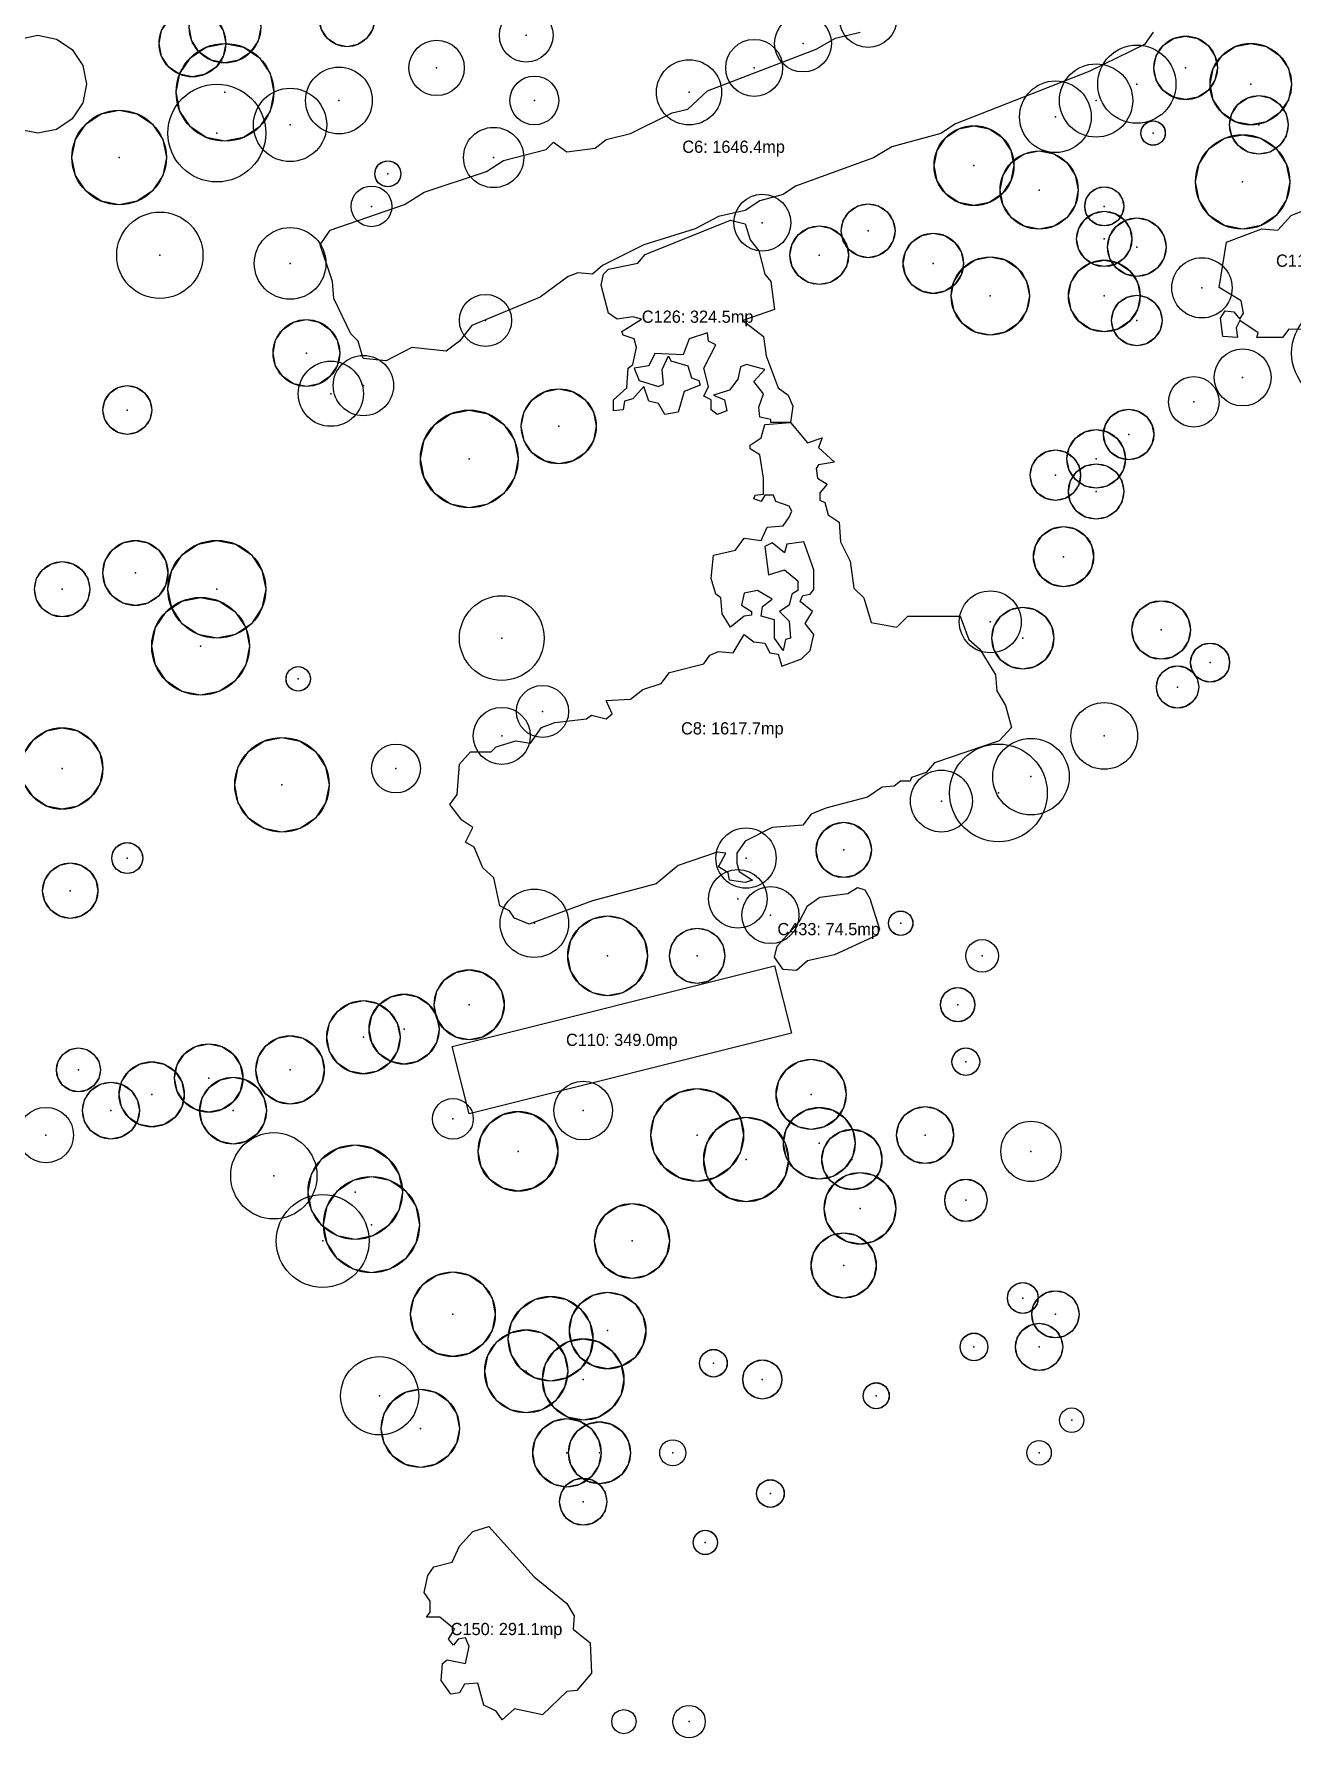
# Model space of a CAD drawing. Header units: metres. Extents: x 390541 to 400782, y 585056 to 585871.
# Drawn here: x 390748.6 to 390903.1, y 585312.2 to 585521.3 of the extents above; entities that cross this region are included whole.
import ezdxf
from ezdxf.enums import TextEntityAlignment as Align

# ---------------------------------------------------------------- set-up
doc = ezdxf.new("R2010")
doc.units = ezdxf.units.M
for name, color, linetype in [('ARBORI', 3, 'Continuous'), ('CONSTRUCTII', 1, 'Continuous'), ('TEXTE', 7, 'Continuous')]:
    doc.layers.add(name, color=color, linetype=linetype)

msp = doc.modelspace()

# ---------------------------------------------------------------- linework, layer by layer
at = {"layer": 'ARBORI', "color": 3}
for points in [[(390776.44, 585522.16), (390776.105, 585520.476), (390775.151, 585519.049), (390773.724, 585518.095), (390772.04, 585517.76), (390770.356, 585518.095), (390768.929, 585519.049), (390767.975, 585520.476), (390767.64, 585522.16), (390767.975, 585523.844), (390768.929, 585525.271), (390770.356, 585526.225), (390772.04, 585526.56), (390773.724, 585526.225), (390775.151, 585525.271), (390776.105, 585523.844), (390776.44, 585522.16)], [(390790.44, 585523.16), (390790.181, 585521.859), (390789.444, 585520.756), (390788.341, 585520.019), (390787.04, 585519.76), (390785.739, 585520.019), (390784.636, 585520.756), (390783.899, 585521.859), (390783.64, 585523.16), (390783.899, 585524.461), (390784.636, 585525.564), (390785.739, 585526.301), (390787.04, 585526.56), (390788.341, 585526.301), (390789.444, 585525.564), (390790.181, 585524.461), (390790.44, 585523.16)], [(390772.14, 585520.16), (390771.828, 585518.591), (390770.939, 585517.261), (390769.609, 585516.372), (390768.04, 585516.06), (390766.471, 585516.372), (390765.141, 585517.261), (390764.252, 585518.591), (390763.94, 585520.16), (390764.252, 585521.729), (390765.141, 585523.059), (390766.471, 585523.948), (390768.04, 585524.26), (390769.609, 585523.948), (390770.939, 585523.059), (390771.828, 585521.729), (390772.14, 585520.16)], [(390755.04, 585515.16), (390754.583, 585512.864), (390753.283, 585510.917), (390751.336, 585509.617), (390749.04, 585509.16), (390746.744, 585509.617), (390744.797, 585510.917), (390743.497, 585512.864), (390743.04, 585515.16), (390743.497, 585517.456), (390744.797, 585519.403), (390746.744, 585520.703), (390749.04, 585521.16), (390751.336, 585520.703), (390753.283, 585519.403), (390754.583, 585517.456), (390755.04, 585515.16)], [(390778.04, 585514.16), (390777.583, 585511.864), (390776.283, 585509.917), (390774.336, 585508.617), (390772.04, 585508.16), (390769.744, 585508.617), (390767.797, 585509.917), (390766.497, 585511.864), (390766.04, 585514.16), (390766.497, 585516.456), (390767.797, 585518.403), (390769.744, 585519.703), (390772.04, 585520.16), (390774.336, 585519.703), (390776.283, 585518.403), (390777.583, 585516.456), (390778.04, 585514.16)], [(390893.94, 585517.16), (390893.643, 585515.668), (390892.798, 585514.402), (390891.532, 585513.557), (390890.04, 585513.26), (390888.548, 585513.557), (390887.282, 585514.402), (390886.437, 585515.668), (390886.14, 585517.16), (390886.437, 585518.652), (390887.282, 585519.918), (390888.548, 585520.763), (390890.04, 585521.06), (390891.532, 585520.763), (390892.798, 585519.918), (390893.643, 585518.652), (390893.94, 585517.16)], [(390903.04, 585515.16), (390902.659, 585513.247), (390901.576, 585511.624), (390899.953, 585510.541), (390898.04, 585510.16), (390896.127, 585510.541), (390894.504, 585511.624), (390893.421, 585513.247), (390893.04, 585515.16), (390893.421, 585517.073), (390894.504, 585518.696), (390896.127, 585519.779), (390898.04, 585520.16), (390899.953, 585519.779), (390901.576, 585518.696), (390902.659, 585517.073), (390903.04, 585515.16)], [(390902.64, 585510.16), (390902.366, 585508.782), (390901.586, 585507.614), (390900.418, 585506.834), (390899.04, 585506.56), (390897.662, 585506.834), (390896.494, 585507.614), (390895.714, 585508.782), (390895.44, 585510.16), (390895.714, 585511.538), (390896.494, 585512.706), (390897.662, 585513.486), (390899.04, 585513.76), (390900.418, 585513.486), (390901.586, 585512.706), (390902.366, 585511.538), (390902.64, 585510.16)], [(390764.84, 585506.16), (390764.399, 585503.94), (390763.141, 585502.059), (390761.26, 585500.801), (390759.04, 585500.36), (390756.82, 585500.801), (390754.939, 585502.059), (390753.681, 585503.94), (390753.24, 585506.16), (390753.681, 585508.38), (390754.939, 585510.261), (390756.82, 585511.519), (390759.04, 585511.96), (390761.26, 585511.519), (390763.141, 585510.261), (390764.399, 585508.38), (390764.84, 585506.16)], [(390868.94, 585505.16), (390868.567, 585503.285), (390867.505, 585501.695), (390865.915, 585500.633), (390864.04, 585500.26), (390862.165, 585500.633), (390860.575, 585501.695), (390859.513, 585503.285), (390859.14, 585505.16), (390859.513, 585507.035), (390860.575, 585508.625), (390862.165, 585509.687), (390864.04, 585510.06), (390865.915, 585509.687), (390867.505, 585508.625), (390868.567, 585507.035), (390868.94, 585505.16)], [(390887.54, 585509.16), (390887.426, 585508.586), (390887.101, 585508.099), (390886.614, 585507.774), (390886.04, 585507.66), (390885.466, 585507.774), (390884.979, 585508.099), (390884.654, 585508.586), (390884.54, 585509.16), (390884.654, 585509.734), (390884.979, 585510.221), (390885.466, 585510.546), (390886.04, 585510.66), (390886.614, 585510.546), (390887.101, 585510.221), (390887.426, 585509.734), (390887.54, 585509.16)], [(390902.84, 585503.16), (390902.399, 585500.94), (390901.141, 585499.059), (390899.26, 585497.801), (390897.04, 585497.36), (390894.82, 585497.801), (390892.939, 585499.059), (390891.681, 585500.94), (390891.24, 585503.16), (390891.681, 585505.38), (390892.939, 585507.261), (390894.82, 585508.519), (390897.04, 585508.96), (390899.26, 585508.519), (390901.141, 585507.261), (390902.399, 585505.38), (390902.84, 585503.16)], [(390793.64, 585504.16), (390793.518, 585503.548), (390793.171, 585503.029), (390792.652, 585502.682), (390792.04, 585502.56), (390791.428, 585502.682), (390790.909, 585503.029), (390790.562, 585503.548), (390790.44, 585504.16), (390790.562, 585504.772), (390790.909, 585505.291), (390791.428, 585505.638), (390792.04, 585505.76), (390792.652, 585505.638), (390793.171, 585505.291), (390793.518, 585504.772), (390793.64, 585504.16)], [(390876.84, 585502.16), (390876.475, 585500.323), (390875.434, 585498.766), (390873.877, 585497.725), (390872.04, 585497.36), (390870.203, 585497.725), (390868.646, 585498.766), (390867.605, 585500.323), (390867.24, 585502.16), (390867.605, 585503.997), (390868.646, 585505.554), (390870.203, 585506.595), (390872.04, 585506.96), (390873.877, 585506.595), (390875.434, 585505.554), (390876.475, 585503.997), (390876.84, 585502.16)], [(390882.44, 585500.16), (390882.257, 585499.242), (390881.737, 585498.463), (390880.958, 585497.943), (390880.04, 585497.76), (390879.122, 585497.943), (390878.343, 585498.463), (390877.823, 585499.242), (390877.64, 585500.16), (390877.823, 585501.078), (390878.343, 585501.857), (390879.122, 585502.377), (390880.04, 585502.56), (390880.958, 585502.377), (390881.737, 585501.857), (390882.257, 585501.078), (390882.44, 585500.16)], [(390854.34, 585497.16), (390854.089, 585495.897), (390853.373, 585494.827), (390852.303, 585494.111), (390851.04, 585493.86), (390849.777, 585494.111), (390848.707, 585494.827), (390847.991, 585495.897), (390847.74, 585497.16), (390847.991, 585498.423), (390848.707, 585499.493), (390849.777, 585500.209), (390851.04, 585500.46), (390852.303, 585500.209), (390853.373, 585499.493), (390854.089, 585498.423), (390854.34, 585497.16)], [(390883.44, 585496.16), (390883.181, 585494.859), (390882.444, 585493.756), (390881.341, 585493.019), (390880.04, 585492.76), (390878.739, 585493.019), (390877.636, 585493.756), (390876.899, 585494.859), (390876.64, 585496.16), (390876.899, 585497.461), (390877.636, 585498.564), (390878.739, 585499.301), (390880.04, 585499.56), (390881.341, 585499.301), (390882.444, 585498.564), (390883.181, 585497.461), (390883.44, 585496.16)], [(390887.64, 585495.16), (390887.366, 585493.782), (390886.586, 585492.614), (390885.418, 585491.834), (390884.04, 585491.56), (390882.662, 585491.834), (390881.494, 585492.614), (390880.714, 585493.782), (390880.44, 585495.16), (390880.714, 585496.538), (390881.494, 585497.706), (390882.662, 585498.486), (390884.04, 585498.76), (390885.418, 585498.486), (390886.586, 585497.706), (390887.366, 585496.538), (390887.64, 585495.16)], [(390848.64, 585494.16), (390848.366, 585492.782), (390847.586, 585491.614), (390846.418, 585490.834), (390845.04, 585490.56), (390843.662, 585490.834), (390842.494, 585491.614), (390841.714, 585492.782), (390841.44, 585494.16), (390841.714, 585495.538), (390842.494, 585496.706), (390843.662, 585497.486), (390845.04, 585497.76), (390846.418, 585497.486), (390847.586, 585496.706), (390848.366, 585495.538), (390848.64, 585494.16)], [(390862.74, 585493.16), (390862.458, 585491.744), (390861.656, 585490.544), (390860.456, 585489.742), (390859.04, 585489.46), (390857.624, 585489.742), (390856.424, 585490.544), (390855.622, 585491.744), (390855.34, 585493.16), (390855.622, 585494.576), (390856.424, 585495.776), (390857.624, 585496.578), (390859.04, 585496.86), (390860.456, 585496.578), (390861.656, 585495.776), (390862.458, 585494.576), (390862.74, 585493.16)], [(390870.84, 585489.16), (390870.475, 585487.323), (390869.434, 585485.766), (390867.877, 585484.725), (390866.04, 585484.36), (390864.203, 585484.725), (390862.646, 585485.766), (390861.605, 585487.323), (390861.24, 585489.16), (390861.605, 585490.997), (390862.646, 585492.554), (390864.203, 585493.595), (390866.04, 585493.96), (390867.877, 585493.595), (390869.434, 585492.554), (390870.475, 585490.997), (390870.84, 585489.16)], [(390884.44, 585489.16), (390884.105, 585487.476), (390883.151, 585486.049), (390881.724, 585485.095), (390880.04, 585484.76), (390878.356, 585485.095), (390876.929, 585486.049), (390875.975, 585487.476), (390875.64, 585489.16), (390875.975, 585490.844), (390876.929, 585492.271), (390878.356, 585493.225), (390880.04, 585493.56), (390881.724, 585493.225), (390883.151, 585492.271), (390884.105, 585490.844), (390884.44, 585489.16)], [(390887.14, 585486.16), (390886.904, 585484.974), (390886.232, 585483.968), (390885.226, 585483.296), (390884.04, 585483.06), (390882.854, 585483.296), (390881.848, 585483.968), (390881.176, 585484.974), (390880.94, 585486.16), (390881.176, 585487.346), (390881.848, 585488.352), (390882.854, 585489.024), (390884.04, 585489.26), (390885.226, 585489.024), (390886.232, 585488.352), (390886.904, 585487.346), (390887.14, 585486.16)], [(390786.14, 585482.16), (390785.828, 585480.591), (390784.939, 585479.261), (390783.609, 585478.372), (390782.04, 585478.06), (390780.471, 585478.372), (390779.141, 585479.261), (390778.252, 585480.591), (390777.94, 585482.16), (390778.252, 585483.729), (390779.141, 585485.059), (390780.471, 585485.948), (390782.04, 585486.26), (390783.609, 585485.948), (390784.939, 585485.059), (390785.828, 585483.729), (390786.14, 585482.16)], [(390763.04, 585475.16), (390762.812, 585474.012), (390762.161, 585473.039), (390761.188, 585472.388), (390760.04, 585472.16), (390758.892, 585472.388), (390757.919, 585473.039), (390757.268, 585474.012), (390757.04, 585475.16), (390757.268, 585476.308), (390757.919, 585477.281), (390758.892, 585477.932), (390760.04, 585478.16), (390761.188, 585477.932), (390762.161, 585477.281), (390762.812, 585476.308), (390763.04, 585475.16)], [(390817.64, 585473.16), (390817.29, 585471.4), (390816.293, 585469.907), (390814.8, 585468.91), (390813.04, 585468.56), (390811.28, 585468.91), (390809.787, 585469.907), (390808.79, 585471.4), (390808.44, 585473.16), (390808.79, 585474.92), (390809.787, 585476.413), (390811.28, 585477.41), (390813.04, 585477.76), (390814.8, 585477.41), (390816.293, 585476.413), (390817.29, 585474.92), (390817.64, 585473.16)], [(390808.04, 585469.16), (390807.583, 585466.864), (390806.283, 585464.917), (390804.336, 585463.617), (390802.04, 585463.16), (390799.744, 585463.617), (390797.797, 585464.917), (390796.497, 585466.864), (390796.04, 585469.16), (390796.497, 585471.456), (390797.797, 585473.403), (390799.744, 585474.703), (390802.04, 585475.16), (390804.336, 585474.703), (390806.283, 585473.403), (390807.583, 585471.456), (390808.04, 585469.16)], [(390886.14, 585472.16), (390885.904, 585470.974), (390885.232, 585469.968), (390884.226, 585469.296), (390883.04, 585469.06), (390881.854, 585469.296), (390880.848, 585469.968), (390880.176, 585470.974), (390879.94, 585472.16), (390880.176, 585473.346), (390880.848, 585474.352), (390881.854, 585475.024), (390883.04, 585475.26), (390884.226, 585475.024), (390885.232, 585474.352), (390885.904, 585473.346), (390886.14, 585472.16)], [(390882.64, 585469.16), (390882.366, 585467.782), (390881.586, 585466.614), (390880.418, 585465.834), (390879.04, 585465.56), (390877.662, 585465.834), (390876.494, 585466.614), (390875.714, 585467.782), (390875.44, 585469.16), (390875.714, 585470.538), (390876.494, 585471.706), (390877.662, 585472.486), (390879.04, 585472.76), (390880.418, 585472.486), (390881.586, 585471.706), (390882.366, 585470.538), (390882.64, 585469.16)], [(390877.14, 585467.16), (390876.904, 585465.974), (390876.232, 585464.968), (390875.226, 585464.296), (390874.04, 585464.06), (390872.854, 585464.296), (390871.848, 585464.968), (390871.176, 585465.974), (390870.94, 585467.16), (390871.176, 585468.346), (390871.848, 585469.352), (390872.854, 585470.024), (390874.04, 585470.26), (390875.226, 585470.024), (390876.232, 585469.352), (390876.904, 585468.346), (390877.14, 585467.16)], [(390882.44, 585465.16), (390882.181, 585463.859), (390881.444, 585462.756), (390880.341, 585462.019), (390879.04, 585461.76), (390877.739, 585462.019), (390876.636, 585462.756), (390875.899, 585463.859), (390875.64, 585465.16), (390875.899, 585466.461), (390876.636, 585467.564), (390877.739, 585468.301), (390879.04, 585468.56), (390880.341, 585468.301), (390881.444, 585467.564), (390882.181, 585466.461), (390882.44, 585465.16)], [(390765.04, 585455.16), (390764.736, 585453.629), (390763.868, 585452.332), (390762.571, 585451.464), (390761.04, 585451.16), (390759.509, 585451.464), (390758.212, 585452.332), (390757.344, 585453.629), (390757.04, 585455.16), (390757.344, 585456.691), (390758.212, 585457.988), (390759.509, 585458.856), (390761.04, 585459.16), (390762.571, 585458.856), (390763.868, 585457.988), (390764.736, 585456.691), (390765.04, 585455.16)], [(390777.04, 585453.16), (390776.583, 585450.864), (390775.283, 585448.917), (390773.336, 585447.617), (390771.04, 585447.16), (390768.744, 585447.617), (390766.797, 585448.917), (390765.497, 585450.864), (390765.04, 585453.16), (390765.497, 585455.456), (390766.797, 585457.403), (390768.744, 585458.703), (390771.04, 585459.16), (390773.336, 585458.703), (390775.283, 585457.403), (390776.583, 585455.456), (390777.04, 585453.16)], [(390878.74, 585457.16), (390878.458, 585455.744), (390877.656, 585454.544), (390876.456, 585453.742), (390875.04, 585453.46), (390873.624, 585453.742), (390872.424, 585454.544), (390871.622, 585455.744), (390871.34, 585457.16), (390871.622, 585458.576), (390872.424, 585459.776), (390873.624, 585460.578), (390875.04, 585460.86), (390876.456, 585460.578), (390877.656, 585459.776), (390878.458, 585458.576), (390878.74, 585457.16)], [(390755.44, 585453.16), (390755.181, 585451.859), (390754.444, 585450.756), (390753.341, 585450.019), (390752.04, 585449.76), (390750.739, 585450.019), (390749.636, 585450.756), (390748.899, 585451.859), (390748.64, 585453.16), (390748.899, 585454.461), (390749.636, 585455.564), (390750.739, 585456.301), (390752.04, 585456.56), (390753.341, 585456.301), (390754.444, 585455.564), (390755.181, 585454.461), (390755.44, 585453.16)], [(390775.04, 585446.16), (390774.583, 585443.864), (390773.283, 585441.917), (390771.336, 585440.617), (390769.04, 585440.16), (390766.744, 585440.617), (390764.797, 585441.917), (390763.497, 585443.864), (390763.04, 585446.16), (390763.497, 585448.456), (390764.797, 585450.403), (390766.744, 585451.703), (390769.04, 585452.16), (390771.336, 585451.703), (390773.283, 585450.403), (390774.583, 585448.456), (390775.04, 585446.16)], [(390873.84, 585447.16), (390873.551, 585445.706), (390872.727, 585444.473), (390871.494, 585443.649), (390870.04, 585443.36), (390868.586, 585443.649), (390867.353, 585444.473), (390866.529, 585445.706), (390866.24, 585447.16), (390866.529, 585448.614), (390867.353, 585449.847), (390868.586, 585450.671), (390870.04, 585450.96), (390871.494, 585450.671), (390872.727, 585449.847), (390873.551, 585448.614), (390873.84, 585447.16)], [(390890.64, 585448.16), (390890.366, 585446.782), (390889.586, 585445.614), (390888.418, 585444.834), (390887.04, 585444.56), (390885.662, 585444.834), (390884.494, 585445.614), (390883.714, 585446.782), (390883.44, 585448.16), (390883.714, 585449.538), (390884.494, 585450.706), (390885.662, 585451.486), (390887.04, 585451.76), (390888.418, 585451.486), (390889.586, 585450.706), (390890.366, 585449.538), (390890.64, 585448.16)], [(390895.44, 585444.16), (390895.257, 585443.242), (390894.737, 585442.463), (390893.958, 585441.943), (390893.04, 585441.76), (390892.122, 585441.943), (390891.343, 585442.463), (390890.823, 585443.242), (390890.64, 585444.16), (390890.823, 585445.078), (390891.343, 585445.857), (390892.122, 585446.377), (390893.04, 585446.56), (390893.958, 585446.377), (390894.737, 585445.857), (390895.257, 585445.078), (390895.44, 585444.16)], [(390782.54, 585442.16), (390782.426, 585441.586), (390782.101, 585441.099), (390781.614, 585440.774), (390781.04, 585440.66), (390780.466, 585440.774), (390779.979, 585441.099), (390779.654, 585441.586), (390779.54, 585442.16), (390779.654, 585442.734), (390779.979, 585443.221), (390780.466, 585443.546), (390781.04, 585443.66), (390781.614, 585443.546), (390782.101, 585443.221), (390782.426, 585442.734), (390782.54, 585442.16)], [(390891.64, 585441.16), (390891.442, 585440.165), (390890.878, 585439.322), (390890.035, 585438.758), (390889.04, 585438.56), (390888.045, 585438.758), (390887.202, 585439.322), (390886.638, 585440.165), (390886.44, 585441.16), (390886.638, 585442.155), (390887.202, 585442.998), (390888.045, 585443.562), (390889.04, 585443.76), (390890.035, 585443.562), (390890.878, 585442.998), (390891.442, 585442.155), (390891.64, 585441.16)], [(390757.04, 585431.16), (390756.659, 585429.247), (390755.576, 585427.624), (390753.953, 585426.541), (390752.04, 585426.16), (390750.127, 585426.541), (390748.504, 585427.624), (390747.421, 585429.247), (390747.04, 585431.16), (390747.421, 585433.073), (390748.504, 585434.696), (390750.127, 585435.779), (390752.04, 585436.16), (390753.953, 585435.779), (390755.576, 585434.696), (390756.659, 585433.073), (390757.04, 585431.16)], [(390784.84, 585429.16), (390784.399, 585426.94), (390783.141, 585425.059), (390781.26, 585423.801), (390779.04, 585423.36), (390776.82, 585423.801), (390774.939, 585425.059), (390773.681, 585426.94), (390773.24, 585429.16), (390773.681, 585431.38), (390774.939, 585433.261), (390776.82, 585434.519), (390779.04, 585434.96), (390781.26, 585434.519), (390783.141, 585433.261), (390784.399, 585431.38), (390784.84, 585429.16)], [(390851.44, 585421.16), (390851.181, 585419.859), (390850.444, 585418.756), (390849.341, 585418.019), (390848.04, 585417.76), (390846.739, 585418.019), (390845.636, 585418.756), (390844.899, 585419.859), (390844.64, 585421.16), (390844.899, 585422.461), (390845.636, 585423.564), (390846.739, 585424.301), (390848.04, 585424.56), (390849.341, 585424.301), (390850.444, 585423.564), (390851.181, 585422.461), (390851.44, 585421.16)], [(390761.94, 585420.16), (390761.795, 585419.433), (390761.384, 585418.816), (390760.767, 585418.405), (390760.04, 585418.26), (390759.313, 585418.405), (390758.696, 585418.816), (390758.285, 585419.433), (390758.14, 585420.16), (390758.285, 585420.887), (390758.696, 585421.504), (390759.313, 585421.915), (390760.04, 585422.06), (390760.767, 585421.915), (390761.384, 585421.504), (390761.795, 585420.887), (390761.94, 585420.16)], [(390756.44, 585416.16), (390756.181, 585414.859), (390755.444, 585413.756), (390754.341, 585413.019), (390753.04, 585412.76), (390751.739, 585413.019), (390750.636, 585413.756), (390749.899, 585414.859), (390749.64, 585416.16), (390749.899, 585417.461), (390750.636, 585418.564), (390751.739, 585419.301), (390753.04, 585419.56), (390754.341, 585419.301), (390755.444, 585418.564), (390756.181, 585417.461), (390756.44, 585416.16)], [(390823.94, 585408.16), (390823.567, 585406.285), (390822.505, 585404.695), (390820.915, 585403.633), (390819.04, 585403.26), (390817.165, 585403.633), (390815.575, 585404.695), (390814.513, 585406.285), (390814.14, 585408.16), (390814.513, 585410.035), (390815.575, 585411.625), (390817.165, 585412.687), (390819.04, 585413.06), (390820.915, 585412.687), (390822.505, 585411.625), (390823.567, 585410.035), (390823.94, 585408.16)], [(390856.54, 585412.16), (390856.426, 585411.586), (390856.101, 585411.099), (390855.614, 585410.774), (390855.04, 585410.66), (390854.466, 585410.774), (390853.979, 585411.099), (390853.654, 585411.586), (390853.54, 585412.16), (390853.654, 585412.734), (390853.979, 585413.221), (390854.466, 585413.546), (390855.04, 585413.66), (390855.614, 585413.546), (390856.101, 585413.221), (390856.426, 585412.734), (390856.54, 585412.16)], [(390833.44, 585408.16), (390833.181, 585406.859), (390832.444, 585405.756), (390831.341, 585405.019), (390830.04, 585404.76), (390828.739, 585405.019), (390827.636, 585405.756), (390826.899, 585406.859), (390826.64, 585408.16), (390826.899, 585409.461), (390827.636, 585410.564), (390828.739, 585411.301), (390830.04, 585411.56), (390831.341, 585411.301), (390832.444, 585410.564), (390833.181, 585409.461), (390833.44, 585408.16)], [(390806.34, 585402.16), (390806.013, 585400.514), (390805.081, 585399.119), (390803.686, 585398.187), (390802.04, 585397.86), (390800.394, 585398.187), (390798.999, 585399.119), (390798.067, 585400.514), (390797.74, 585402.16), (390798.067, 585403.806), (390798.999, 585405.201), (390800.394, 585406.133), (390802.04, 585406.46), (390803.686, 585406.133), (390805.081, 585405.201), (390806.013, 585403.806), (390806.34, 585402.16)], [(390793.54, 585398.16), (390793.197, 585396.438), (390792.222, 585394.978), (390790.762, 585394.003), (390789.04, 585393.66), (390787.318, 585394.003), (390785.858, 585394.978), (390784.883, 585396.438), (390784.54, 585398.16), (390784.883, 585399.882), (390785.858, 585401.342), (390787.318, 585402.317), (390789.04, 585402.66), (390790.762, 585402.317), (390792.222, 585401.342), (390793.197, 585399.882), (390793.54, 585398.16)], [(390798.34, 585399.16), (390798.013, 585397.514), (390797.081, 585396.119), (390795.686, 585395.187), (390794.04, 585394.86), (390792.394, 585395.187), (390790.999, 585396.119), (390790.067, 585397.514), (390789.74, 585399.16), (390790.067, 585400.806), (390790.999, 585402.201), (390792.394, 585403.133), (390794.04, 585403.46), (390795.686, 585403.133), (390797.081, 585402.201), (390798.013, 585400.806), (390798.34, 585399.16)], [(390864.14, 585402.16), (390863.98, 585401.356), (390863.525, 585400.675), (390862.844, 585400.22), (390862.04, 585400.06), (390861.236, 585400.22), (390860.555, 585400.675), (390860.1, 585401.356), (390859.94, 585402.16), (390860.1, 585402.964), (390860.555, 585403.645), (390861.236, 585404.1), (390862.04, 585404.26), (390862.844, 585404.1), (390863.525, 585403.645), (390863.98, 585402.964), (390864.14, 585402.16)], [(390784.24, 585394.16), (390783.92, 585392.553), (390783.01, 585391.19), (390781.647, 585390.28), (390780.04, 585389.96), (390778.433, 585390.28), (390777.07, 585391.19), (390776.16, 585392.553), (390775.84, 585394.16), (390776.16, 585395.767), (390777.07, 585397.13), (390778.433, 585398.04), (390780.04, 585398.36), (390781.647, 585398.04), (390783.01, 585397.13), (390783.92, 585395.767), (390784.24, 585394.16)], [(390756.74, 585394.16), (390756.534, 585393.127), (390755.949, 585392.251), (390755.073, 585391.666), (390754.04, 585391.46), (390753.007, 585391.666), (390752.131, 585392.251), (390751.546, 585393.127), (390751.34, 585394.16), (390751.546, 585395.193), (390752.131, 585396.069), (390753.007, 585396.654), (390754.04, 585396.86), (390755.073, 585396.654), (390755.949, 585396.069), (390756.534, 585395.193), (390756.74, 585394.16)], [(390774.24, 585393.16), (390773.92, 585391.553), (390773.01, 585390.19), (390771.647, 585389.28), (390770.04, 585388.96), (390768.433, 585389.28), (390767.07, 585390.19), (390766.16, 585391.553), (390765.84, 585393.16), (390766.16, 585394.767), (390767.07, 585396.13), (390768.433, 585397.04), (390770.04, 585397.36), (390771.647, 585397.04), (390773.01, 585396.13), (390773.92, 585394.767), (390774.24, 585393.16)], [(390864.74, 585395.16), (390864.611, 585394.509), (390864.242, 585393.958), (390863.691, 585393.589), (390863.04, 585393.46), (390862.389, 585393.589), (390861.838, 585393.958), (390861.469, 585394.509), (390861.34, 585395.16), (390861.469, 585395.811), (390861.838, 585396.362), (390862.389, 585396.731), (390863.04, 585396.86), (390863.691, 585396.731), (390864.242, 585396.362), (390864.611, 585395.811), (390864.74, 585395.16)], [(390767.04, 585391.16), (390766.736, 585389.629), (390765.868, 585388.332), (390764.571, 585387.464), (390763.04, 585387.16), (390761.509, 585387.464), (390760.212, 585388.332), (390759.344, 585389.629), (390759.04, 585391.16), (390759.344, 585392.691), (390760.212, 585393.988), (390761.509, 585394.856), (390763.04, 585395.16), (390764.571, 585394.856), (390765.868, 585393.988), (390766.736, 585392.691), (390767.04, 585391.16)], [(390848.34, 585391.16), (390848.013, 585389.514), (390847.081, 585388.119), (390845.686, 585387.187), (390844.04, 585386.86), (390842.394, 585387.187), (390840.999, 585388.119), (390840.067, 585389.514), (390839.74, 585391.16), (390840.067, 585392.806), (390840.999, 585394.201), (390842.394, 585395.133), (390844.04, 585395.46), (390845.686, 585395.133), (390847.081, 585394.201), (390848.013, 585392.806), (390848.34, 585391.16)], [(390761.54, 585389.16), (390761.274, 585387.821), (390760.515, 585386.685), (390759.379, 585385.926), (390758.04, 585385.66), (390756.701, 585385.926), (390755.565, 585386.685), (390754.806, 585387.821), (390754.54, 585389.16), (390754.806, 585390.499), (390755.565, 585391.635), (390756.701, 585392.394), (390758.04, 585392.66), (390759.379, 585392.394), (390760.515, 585391.635), (390761.274, 585390.499), (390761.54, 585389.16)], [(390777.14, 585389.16), (390776.828, 585387.591), (390775.939, 585386.261), (390774.609, 585385.372), (390773.04, 585385.06), (390771.471, 585385.372), (390770.141, 585386.261), (390769.252, 585387.591), (390768.94, 585389.16), (390769.252, 585390.729), (390770.141, 585392.059), (390771.471, 585392.948), (390773.04, 585393.26), (390774.609, 585392.948), (390775.939, 585392.059), (390776.828, 585390.729), (390777.14, 585389.16)], [(390835.74, 585386.16), (390835.306, 585383.979), (390834.071, 585382.129), (390832.221, 585380.894), (390830.04, 585380.46), (390827.859, 585380.894), (390826.009, 585382.129), (390824.774, 585383.979), (390824.34, 585386.16), (390824.774, 585388.341), (390826.009, 585390.191), (390827.859, 585391.426), (390830.04, 585391.86), (390832.221, 585391.426), (390834.071, 585390.191), (390835.306, 585388.341), (390835.74, 585386.16)], [(390812.94, 585384.16), (390812.567, 585382.285), (390811.505, 585380.695), (390809.915, 585379.633), (390808.04, 585379.26), (390806.165, 585379.633), (390804.575, 585380.695), (390803.513, 585382.285), (390803.14, 585384.16), (390803.513, 585386.035), (390804.575, 585387.625), (390806.165, 585388.687), (390808.04, 585389.06), (390809.915, 585388.687), (390811.505, 585387.625), (390812.567, 585386.035), (390812.94, 585384.16)], [(390841.24, 585383.16), (390840.844, 585381.17), (390839.717, 585379.483), (390838.03, 585378.356), (390836.04, 585377.96), (390834.05, 585378.356), (390832.363, 585379.483), (390831.236, 585381.17), (390830.84, 585383.16), (390831.236, 585385.15), (390832.363, 585386.837), (390834.05, 585387.964), (390836.04, 585388.36), (390838.03, 585387.964), (390839.717, 585386.837), (390840.844, 585385.15), (390841.24, 585383.16)], [(390849.44, 585385.16), (390849.105, 585383.476), (390848.151, 585382.049), (390846.724, 585381.095), (390845.04, 585380.76), (390843.356, 585381.095), (390841.929, 585382.049), (390840.975, 585383.476), (390840.64, 585385.16), (390840.975, 585386.844), (390841.929, 585388.271), (390843.356, 585389.225), (390845.04, 585389.56), (390846.724, 585389.225), (390848.151, 585388.271), (390849.105, 585386.844), (390849.44, 585385.16)], [(390861.54, 585386.16), (390861.274, 585384.821), (390860.515, 585383.685), (390859.379, 585382.926), (390858.04, 585382.66), (390856.701, 585382.926), (390855.565, 585383.685), (390854.806, 585384.821), (390854.54, 585386.16), (390854.806, 585387.499), (390855.565, 585388.635), (390856.701, 585389.394), (390858.04, 585389.66), (390859.379, 585389.394), (390860.515, 585388.635), (390861.274, 585387.499), (390861.54, 585386.16)], [(390852.74, 585383.16), (390852.458, 585381.744), (390851.656, 585380.544), (390850.456, 585379.742), (390849.04, 585379.46), (390847.624, 585379.742), (390846.424, 585380.544), (390845.622, 585381.744), (390845.34, 585383.16), (390845.622, 585384.576), (390846.424, 585385.776), (390847.624, 585386.578), (390849.04, 585386.86), (390850.456, 585386.578), (390851.656, 585385.776), (390852.458, 585384.576), (390852.74, 585383.16)], [(390793.84, 585379.16), (390793.399, 585376.94), (390792.141, 585375.059), (390790.26, 585373.801), (390788.04, 585373.36), (390785.82, 585373.801), (390783.939, 585375.059), (390782.681, 585376.94), (390782.24, 585379.16), (390782.681, 585381.38), (390783.939, 585383.261), (390785.82, 585384.519), (390788.04, 585384.96), (390790.26, 585384.519), (390792.141, 585383.261), (390793.399, 585381.38), (390793.84, 585379.16)], [(390795.94, 585375.16), (390795.491, 585372.902), (390794.212, 585370.988), (390792.298, 585369.709), (390790.04, 585369.26), (390787.782, 585369.709), (390785.868, 585370.988), (390784.589, 585372.902), (390784.14, 585375.16), (390784.589, 585377.418), (390785.868, 585379.332), (390787.782, 585380.611), (390790.04, 585381.06), (390792.298, 585380.611), (390794.212, 585379.332), (390795.491, 585377.418), (390795.94, 585375.16)], [(390854.44, 585377.16), (390854.105, 585375.476), (390853.151, 585374.049), (390851.724, 585373.095), (390850.04, 585372.76), (390848.356, 585373.095), (390846.929, 585374.049), (390845.975, 585375.476), (390845.64, 585377.16), (390845.975, 585378.844), (390846.929, 585380.271), (390848.356, 585381.225), (390850.04, 585381.56), (390851.724, 585381.225), (390853.151, 585380.271), (390854.105, 585378.844), (390854.44, 585377.16)], [(390865.64, 585378.16), (390865.442, 585377.165), (390864.878, 585376.322), (390864.035, 585375.758), (390863.04, 585375.56), (390862.045, 585375.758), (390861.202, 585376.322), (390860.638, 585377.165), (390860.44, 585378.16), (390860.638, 585379.155), (390861.202, 585379.998), (390862.045, 585380.562), (390863.04, 585380.76), (390864.035, 585380.562), (390864.878, 585379.998), (390865.442, 585379.155), (390865.64, 585378.16)], [(390826.64, 585373.16), (390826.29, 585371.4), (390825.293, 585369.907), (390823.8, 585368.91), (390822.04, 585368.56), (390820.28, 585368.91), (390818.787, 585369.907), (390817.79, 585371.4), (390817.44, 585373.16), (390817.79, 585374.92), (390818.787, 585376.413), (390820.28, 585377.41), (390822.04, 585377.76), (390823.8, 585377.41), (390825.293, 585376.413), (390826.29, 585374.92), (390826.64, 585373.16)], [(390852.04, 585370.16), (390851.736, 585368.629), (390850.868, 585367.332), (390849.571, 585366.464), (390848.04, 585366.16), (390846.509, 585366.464), (390845.212, 585367.332), (390844.344, 585368.629), (390844.04, 585370.16), (390844.344, 585371.691), (390845.212, 585372.988), (390846.509, 585373.856), (390848.04, 585374.16), (390849.571, 585373.856), (390850.868, 585372.988), (390851.736, 585371.691), (390852.04, 585370.16)], [(390805.24, 585364.16), (390804.844, 585362.17), (390803.717, 585360.483), (390802.03, 585359.356), (390800.04, 585358.96), (390798.05, 585359.356), (390796.363, 585360.483), (390795.236, 585362.17), (390794.84, 585364.16), (390795.236, 585366.15), (390796.363, 585367.837), (390798.05, 585368.964), (390800.04, 585369.36), (390802.03, 585368.964), (390803.717, 585367.837), (390804.844, 585366.15), (390805.24, 585364.16)], [(390871.94, 585366.16), (390871.795, 585365.433), (390871.384, 585364.816), (390870.767, 585364.405), (390870.04, 585364.26), (390869.313, 585364.405), (390868.696, 585364.816), (390868.285, 585365.433), (390868.14, 585366.16), (390868.285, 585366.887), (390868.696, 585367.504), (390869.313, 585367.915), (390870.04, 585368.06), (390870.767, 585367.915), (390871.384, 585367.504), (390871.795, 585366.887), (390871.94, 585366.16)], [(390876.94, 585364.16), (390876.719, 585363.05), (390876.091, 585362.109), (390875.15, 585361.481), (390874.04, 585361.26), (390872.93, 585361.481), (390871.989, 585362.109), (390871.361, 585363.05), (390871.14, 585364.16), (390871.361, 585365.27), (390871.989, 585366.211), (390872.93, 585366.839), (390874.04, 585367.06), (390875.15, 585366.839), (390876.091, 585366.211), (390876.719, 585365.27), (390876.94, 585364.16)], [(390817.24, 585361.16), (390816.844, 585359.17), (390815.717, 585357.483), (390814.03, 585356.356), (390812.04, 585355.96), (390810.05, 585356.356), (390808.363, 585357.483), (390807.236, 585359.17), (390806.84, 585361.16), (390807.236, 585363.15), (390808.363, 585364.837), (390810.05, 585365.964), (390812.04, 585366.36), (390814.03, 585365.964), (390815.717, 585364.837), (390816.844, 585363.15), (390817.24, 585361.16)], [(390823.74, 585362.16), (390823.382, 585360.361), (390822.363, 585358.837), (390820.839, 585357.818), (390819.04, 585357.46), (390817.241, 585357.818), (390815.717, 585358.837), (390814.698, 585360.361), (390814.34, 585362.16), (390814.698, 585363.959), (390815.717, 585365.483), (390817.241, 585366.502), (390819.04, 585366.86), (390820.839, 585366.502), (390822.363, 585365.483), (390823.382, 585363.959), (390823.74, 585362.16)], [(390874.94, 585360.16), (390874.719, 585359.05), (390874.091, 585358.109), (390873.15, 585357.481), (390872.04, 585357.26), (390870.93, 585357.481), (390869.989, 585358.109), (390869.361, 585359.05), (390869.14, 585360.16), (390869.361, 585361.27), (390869.989, 585362.211), (390870.93, 585362.839), (390872.04, 585363.06), (390873.15, 585362.839), (390874.091, 585362.211), (390874.719, 585361.27), (390874.94, 585360.16)], [(390814.14, 585357.16), (390813.752, 585355.208), (390812.646, 585353.554), (390810.992, 585352.448), (390809.04, 585352.06), (390807.088, 585352.448), (390805.434, 585353.554), (390804.328, 585355.208), (390803.94, 585357.16), (390804.328, 585359.112), (390805.434, 585360.766), (390807.088, 585361.872), (390809.04, 585362.26), (390810.992, 585361.872), (390812.646, 585360.766), (390813.752, 585359.112), (390814.14, 585357.16)], [(390821.04, 585356.16), (390820.659, 585354.247), (390819.576, 585352.624), (390817.953, 585351.541), (390816.04, 585351.16), (390814.127, 585351.541), (390812.504, 585352.624), (390811.421, 585354.247), (390811.04, 585356.16), (390811.421, 585358.073), (390812.504, 585359.696), (390814.127, 585360.779), (390816.04, 585361.16), (390817.953, 585360.779), (390819.576, 585359.696), (390820.659, 585358.073), (390821.04, 585356.16)], [(390865.74, 585360.16), (390865.611, 585359.509), (390865.242, 585358.958), (390864.691, 585358.589), (390864.04, 585358.46), (390863.389, 585358.589), (390862.838, 585358.958), (390862.469, 585359.509), (390862.34, 585360.16), (390862.469, 585360.811), (390862.838, 585361.362), (390863.389, 585361.731), (390864.04, 585361.86), (390864.691, 585361.731), (390865.242, 585361.362), (390865.611, 585360.811), (390865.74, 585360.16)], [(390833.74, 585358.16), (390833.611, 585357.509), (390833.242, 585356.958), (390832.691, 585356.589), (390832.04, 585356.46), (390831.389, 585356.589), (390830.838, 585356.958), (390830.469, 585357.509), (390830.34, 585358.16), (390830.469, 585358.811), (390830.838, 585359.362), (390831.389, 585359.731), (390832.04, 585359.86), (390832.691, 585359.731), (390833.242, 585359.362), (390833.611, 585358.811), (390833.74, 585358.16)], [(390840.44, 585356.16), (390840.257, 585355.242), (390839.737, 585354.463), (390838.958, 585353.943), (390838.04, 585353.76), (390837.122, 585353.943), (390836.343, 585354.463), (390835.823, 585355.242), (390835.64, 585356.16), (390835.823, 585357.078), (390836.343, 585357.857), (390837.122, 585358.377), (390838.04, 585358.56), (390838.958, 585358.377), (390839.737, 585357.857), (390840.257, 585357.078), (390840.44, 585356.16)], [(390800.84, 585350.16), (390800.475, 585348.323), (390799.434, 585346.766), (390797.877, 585345.725), (390796.04, 585345.36), (390794.203, 585345.725), (390792.646, 585346.766), (390791.605, 585348.323), (390791.24, 585350.16), (390791.605, 585351.997), (390792.646, 585353.554), (390794.203, 585354.595), (390796.04, 585354.96), (390797.877, 585354.595), (390799.434, 585353.554), (390800.475, 585351.997), (390800.84, 585350.16)], [(390853.64, 585354.16), (390853.518, 585353.548), (390853.171, 585353.029), (390852.652, 585352.682), (390852.04, 585352.56), (390851.428, 585352.682), (390850.909, 585353.029), (390850.562, 585353.548), (390850.44, 585354.16), (390850.562, 585354.772), (390850.909, 585355.291), (390851.428, 585355.638), (390852.04, 585355.76), (390852.652, 585355.638), (390853.171, 585355.291), (390853.518, 585354.772), (390853.64, 585354.16)], [(390818.24, 585347.16), (390817.92, 585345.553), (390817.01, 585344.19), (390815.647, 585343.28), (390814.04, 585342.96), (390812.433, 585343.28), (390811.07, 585344.19), (390810.16, 585345.553), (390809.84, 585347.16), (390810.16, 585348.767), (390811.07, 585350.13), (390812.433, 585351.04), (390814.04, 585351.36), (390815.647, 585351.04), (390817.01, 585350.13), (390817.92, 585348.767), (390818.24, 585347.16)], [(390821.84, 585347.16), (390821.551, 585345.706), (390820.727, 585344.473), (390819.494, 585343.649), (390818.04, 585343.36), (390816.586, 585343.649), (390815.353, 585344.473), (390814.529, 585345.706), (390814.24, 585347.16), (390814.529, 585348.614), (390815.353, 585349.847), (390816.586, 585350.671), (390818.04, 585350.96), (390819.494, 585350.671), (390820.727, 585349.847), (390821.551, 585348.614), (390821.84, 585347.16)], [(390818.94, 585341.16), (390818.719, 585340.05), (390818.091, 585339.109), (390817.15, 585338.481), (390816.04, 585338.26), (390814.93, 585338.481), (390813.989, 585339.109), (390813.361, 585340.05), (390813.14, 585341.16), (390813.361, 585342.27), (390813.989, 585343.211), (390814.93, 585343.839), (390816.04, 585344.06), (390817.15, 585343.839), (390818.091, 585343.211), (390818.719, 585342.27), (390818.94, 585341.16)], [(390840.74, 585342.16), (390840.611, 585341.509), (390840.242, 585340.958), (390839.691, 585340.589), (390839.04, 585340.46), (390838.389, 585340.589), (390837.838, 585340.958), (390837.469, 585341.509), (390837.34, 585342.16), (390837.469, 585342.811), (390837.838, 585343.362), (390838.389, 585343.731), (390839.04, 585343.86), (390839.691, 585343.731), (390840.242, 585343.362), (390840.611, 585342.811), (390840.74, 585342.16)], [(390832.54, 585336.16), (390832.426, 585335.586), (390832.101, 585335.099), (390831.614, 585334.774), (390831.04, 585334.66), (390830.466, 585334.774), (390829.979, 585335.099), (390829.654, 585335.586), (390829.54, 585336.16), (390829.654, 585336.734), (390829.979, 585337.221), (390830.466, 585337.546), (390831.04, 585337.66), (390831.614, 585337.546), (390832.101, 585337.221), (390832.426, 585336.734), (390832.54, 585336.16)], [(390822.54, 585314.16), (390822.426, 585313.586), (390822.101, 585313.099), (390821.614, 585312.774), (390821.04, 585312.66), (390820.466, 585312.774), (390819.979, 585313.099), (390819.654, 585313.586), (390819.54, 585314.16), (390819.654, 585314.734), (390819.979, 585315.221), (390820.466, 585315.546), (390821.04, 585315.66), (390821.614, 585315.546), (390822.101, 585315.221), (390822.426, 585314.734), (390822.54, 585314.16)]]:
    msp.add_lwpolyline(points, close=True, dxfattribs=at)
for centre, radius in [((390772.04, 585522.16), 4.4), ((390787.04, 585523.16), 3.4), ((390851.04, 585523.16), 3.5), ((390768.04, 585520.16), 4.1), ((390809.04, 585521.16), 3.3), ((390843.04, 585520.16), 3.5), ((390772.04, 585514.16), 6), ((390798.04, 585517.16), 3.4), ((390837.04, 585517.16), 3.5), ((390884.04, 585515.16), 4.8), ((390890.04, 585517.16), 3.9), ((390898.04, 585515.16), 5), ((390829.04, 585514.16), 4), ((390879.04, 585513.16), 4.5), ((390786.04, 585513.16), 4.1), ((390810.04, 585513.16), 3), ((390874.04, 585511.16), 4.4), ((390771.04, 585509.16), 6), ((390780.04, 585510.16), 4.5), ((390899.04, 585510.16), 3.6), ((390759.04, 585506.16), 5.8), ((390805.04, 585506.16), 3.7), ((390864.04, 585505.16), 4.9), ((390886.04, 585509.16), 1.5), ((390897.04, 585503.16), 5.8), ((390792.04, 585504.16), 1.6), ((390872.04, 585502.16), 4.8), ((390790.04, 585500.16), 2.5), ((390838.04, 585498.16), 3.5), ((390880.04, 585500.16), 2.4), ((390764.04, 585494.16), 5.3), ((390851.04, 585497.16), 3.3), ((390880.04, 585496.16), 3.4), ((390884.04, 585495.16), 3.6), ((390780.04, 585493.16), 4.4), ((390845.04, 585494.16), 3.6), ((390859.04, 585493.16), 3.7), ((390866.04, 585489.16), 4.8), ((390880.04, 585489.16), 4.4), ((390892.04, 585490.16), 3.7), ((390804.04, 585486.16), 3.2), ((390884.04, 585486.16), 3.1), ((390782.04, 585482.16), 4.1), ((390909.04, 585482.16), 6), ((390897.04, 585479.16), 3.5), ((390785.04, 585477.16), 4), ((390789.04, 585478.16), 3.7), ((390760.04, 585475.16), 3), ((390891.04, 585476.16), 3.1), ((390813.04, 585473.16), 4.6), ((390802.04, 585469.16), 6), ((390883.04, 585472.16), 3.1), ((390879.04, 585469.16), 3.6), ((390874.04, 585467.16), 3.1), ((390879.04, 585465.16), 3.4), ((390761.04, 585455.16), 4), ((390771.04, 585453.16), 6), ((390875.04, 585457.16), 3.7), ((390752.04, 585453.16), 3.4), ((390866.04, 585449.16), 3.8), ((390769.04, 585446.16), 6), ((390806.04, 585447.16), 5.2), ((390870.04, 585447.16), 3.8), ((390887.04, 585448.16), 3.6), ((390893.04, 585444.16), 2.4), ((390781.04, 585442.16), 1.5), ((390889.04, 585441.16), 2.6), ((390811.04, 585438.16), 3.2), ((390806.04, 585435.16), 3.5), ((390880.04, 585435.16), 4.1), ((390752.04, 585431.16), 5), ((390779.04, 585429.16), 5.8), ((390793.04, 585431.16), 3), ((390867.04, 585428.16), 6), ((390871.04, 585430.16), 4.7), ((390860.04, 585427.16), 3.8), ((390836.04, 585420.16), 3.7), ((390848.04, 585421.16), 3.4), ((390760.04, 585420.16), 1.9), ((390753.04, 585416.16), 3.4), ((390835.04, 585415.16), 3.6), ((390810.04, 585412.16), 4.2), ((390839.04, 585413.16), 3.5), ((390819.04, 585408.16), 4.9), ((390855.04, 585412.16), 1.5), ((390830.04, 585408.16), 3.4), ((390865.04, 585408.16), 2), ((390802.04, 585402.16), 4.3), ((390789.04, 585398.16), 4.5), ((390794.04, 585399.16), 4.3), ((390862.04, 585402.16), 2.1), ((390780.04, 585394.16), 4.2), ((390754.04, 585394.16), 2.7), ((390770.04, 585393.16), 4.2), ((390863.04, 585395.16), 1.7), ((390763.04, 585391.16), 4), ((390844.04, 585391.16), 4.3), ((390758.04, 585389.16), 3.5), ((390773.04, 585389.16), 4.1), ((390816.04, 585389.16), 3.6), ((390800.04, 585388.16), 2.5), ((390830.04, 585386.16), 5.7), ((390750.04, 585386.16), 3.4), ((390808.04, 585384.16), 4.9), ((390836.04, 585383.16), 5.2), ((390845.04, 585385.16), 4.4), ((390858.04, 585386.16), 3.5), ((390871.04, 585384.16), 3.7), ((390778.04, 585381.16), 5.3), ((390849.04, 585383.16), 3.7), ((390788.04, 585379.16), 5.8), ((390790.04, 585375.16), 5.9), ((390850.04, 585377.16), 4.4), ((390863.04, 585378.16), 2.6), ((390784.04, 585373.16), 5.7), ((390822.04, 585373.16), 4.6), ((390848.04, 585370.16), 4), ((390800.04, 585364.16), 5.2), ((390870.04, 585366.16), 1.9), ((390874.04, 585364.16), 2.9), ((390812.04, 585361.16), 5.2), ((390819.04, 585362.16), 4.7), ((390872.04, 585360.16), 2.9), ((390809.04, 585357.16), 5.1), ((390816.04, 585356.16), 5), ((390864.04, 585360.16), 1.7), ((390791.04, 585354.16), 4.8), ((390832.04, 585358.16), 1.7), ((390838.04, 585356.16), 2.4), ((390796.04, 585350.16), 4.8), ((390852.04, 585354.16), 1.6), ((390876.04, 585351.16), 1.5), ((390814.04, 585347.16), 4.2), ((390818.04, 585347.16), 3.8), ((390827.04, 585347.16), 1.6), ((390872.04, 585347.16), 1.5), ((390816.04, 585341.16), 2.9), ((390839.04, 585342.16), 1.7), ((390831.04, 585336.16), 1.5), ((390829.04, 585314.16), 2)]:
    msp.add_circle(centre, radius, dxfattribs=at)
for p in [(390768.04, 585520.16), (390809.04, 585521.16), (390843.04, 585520.16), (390798.04, 585517.16), (390837.04, 585517.16), (390890.04, 585517.16), (390772.04, 585514.16), (390829.04, 585514.16), (390884.04, 585515.16), (390898.04, 585515.16), (390786.04, 585513.16), (390810.04, 585513.16), (390879.04, 585513.16), (390771.04, 585509.16), (390780.04, 585510.16), (390874.04, 585511.16), (390886.04, 585509.16), (390899.04, 585510.16), (390759.04, 585506.16), (390805.04, 585506.16), (390864.04, 585505.16), (390792.04, 585504.16), (390897.04, 585503.16), (390872.04, 585502.16), (390790.04, 585500.16), (390880.04, 585500.16), (390838.04, 585498.16), (390851.04, 585497.16), (390880.04, 585496.16), (390884.04, 585495.16), (390764.04, 585494.16), (390780.04, 585493.16), (390845.04, 585494.16), (390859.04, 585493.16), (390866.04, 585489.16), (390880.04, 585489.16), (390892.04, 585490.16), (390804.04, 585486.16), (390884.04, 585486.16), (390782.04, 585482.16), (390789.04, 585478.16), (390897.04, 585479.16), (390785.04, 585477.16), (390891.04, 585476.16), (390760.04, 585475.16), (390813.04, 585473.16), (390883.04, 585472.16), (390802.04, 585469.16), (390879.04, 585469.16), (390874.04, 585467.16), (390879.04, 585465.16), (390875.04, 585457.16), (390761.04, 585455.16), (390752.04, 585453.16), (390771.04, 585453.16), (390866.04, 585449.16), (390806.04, 585447.16), (390870.04, 585447.16), (390887.04, 585448.16), (390769.04, 585446.16), (390893.04, 585444.16), (390781.04, 585442.16), (390889.04, 585441.16), (390811.04, 585438.16), (390806.04, 585435.16), (390880.04, 585435.16), (390752.04, 585431.16), (390793.04, 585431.16), (390871.04, 585430.16), (390779.04, 585429.16), (390867.04, 585428.16), (390860.04, 585427.16), (390760.04, 585420.16), (390836.04, 585420.16), (390848.04, 585421.16), (390753.04, 585416.16), (390835.04, 585415.16), (390839.04, 585413.16), (390810.04, 585412.16), (390855.04, 585412.16), (390819.04, 585408.16), (390830.04, 585408.16), (390865.04, 585408.16), (390802.04, 585402.16), (390862.04, 585402.16), (390794.04, 585399.16), (390789.04, 585398.16), (390754.04, 585394.16), (390780.04, 585394.16), (390863.04, 585395.16), (390770.04, 585393.16), (390763.04, 585391.16), (390844.04, 585391.16), (390758.04, 585389.16), (390773.04, 585389.16), (390800.04, 585388.16), (390816.04, 585389.16), (390750.04, 585386.16), (390830.04, 585386.16), (390858.04, 585386.16), (390808.04, 585384.16), (390845.04, 585385.16), (390871.04, 585384.16), (390836.04, 585383.16), (390849.04, 585383.16), (390778.04, 585381.16), (390788.04, 585379.16), (390863.04, 585378.16), (390850.04, 585377.16), (390790.04, 585375.16), (390784.04, 585373.16), (390822.04, 585373.16), (390848.04, 585370.16), (390870.04, 585366.16), (390800.04, 585364.16), (390874.04, 585364.16), (390812.04, 585361.16), (390819.04, 585362.16), (390864.04, 585360.16), (390872.04, 585360.16), (390809.04, 585357.16), (390832.04, 585358.16), (390816.04, 585356.16), (390838.04, 585356.16), (390791.04, 585354.16), (390852.04, 585354.16), (390876.04, 585351.16), (390796.04, 585350.16), (390814.04, 585347.16), (390818.04, 585347.16), (390827.04, 585347.16), (390872.04, 585347.16), (390839.04, 585342.16), (390816.04, 585341.16), (390831.04, 585336.16), (390829.04, 585314.16)]:
    msp.add_point(p, dxfattribs=at)
at = {"layer": 'CONSTRUCTII', "color": 1}
for points in [[(390886.05, 585521.55), (390885, 585520.05), (390878.25, 585516.75), (390861.75, 585510.3), (390859.95, 585509.1), (390853.95, 585507.45), (390851.7, 585506.1), (390842.1, 585502.65), (390840.6, 585501.6), (390837.75, 585500.85), (390835.95, 585499.65), (390832.65, 585498.9), (390829.8, 585497.4), (390823.5, 585495.45), (390818.4, 585492.9), (390817.2, 585491.85), (390815.4, 585492), (390814.2, 585491.55), (390810.75, 585489), (390802.35, 585485.55), (390800.85, 585483.6), (390799.2, 585482.4), (390795, 585482.85), (390791.85, 585481.2), (390789, 585481.5), (390788.4, 585483.6), (390787.5, 585484.5), (390785.4, 585488.85), (390785.25, 585490.95), (390783.75, 585495.45), (390784.95, 585497.25), (390794.1, 585500.4), (390796.5, 585501.9), (390804.15, 585504.45), (390806.25, 585505.8), (390811.5, 585507.15), (390812.4, 585508.05), (390814.05, 585506.85), (390817.5, 585507.3), (390818.85, 585508.35), (390821.85, 585509.1), (390826.95, 585511.65), (390828.9, 585512.1), (390831.3, 585514.35), (390844.65, 585519.45), (390847.05, 585520.8), (390850.05, 585521.55)], [(390907.65, 585484.95), (390902.7, 585485.1), (390901.95, 585484.05), (390898.8, 585484.05), (390898.95, 585484.65), (390896.7, 585486.15), (390896.25, 585485.25), (390896.4, 585484.05), (390894.6, 585484.2), (390894.3, 585486.45), (390894.9, 585487.35), (390895.95, 585487.2), (390896.7, 585486.3), (390897.15, 585487.05), (390896.85, 585488.55), (390894.15, 585490.2), (390895.05, 585495.75), (390899.4, 585497.4), (390901.35, 585497.25), (390903, 585499.05), (390904.5, 585499.65)]]:
    msp.add_lwpolyline(points, dxfattribs=at)
for points in [[(390834.15, 585498.45), (390835.95, 585498), (390836.55, 585496.05), (390837.6, 585494.7), (390838.35, 585491.85), (390839.1, 585490.95), (390839.55, 585487.5), (390835.65, 585486.15), (390838.2, 585484.2), (390838.5, 585481.8), (390840, 585477.9), (390841.2, 585477), (390841.8, 585475.65), (390841.5, 585473.65), (390839.1, 585473.65), (390839.1, 585474), (390837.75, 585474.3), (390837.6, 585475.5), (390838.2, 585477.15), (390837, 585478.65), (390838.35, 585480.15), (390836.1, 585480.75), (390835.35, 585480.45), (390835.05, 585478.95), (390834, 585477.6), (390832.05, 585477), (390833.4, 585476.4), (390833.7, 585475.05), (390832.5, 585474.6), (390831.75, 585475.2), (390831.75, 585476.4), (390830.85, 585476.85), (390831.45, 585478.05), (390830.85, 585480.3), (390832.35, 585483.15), (390831.45, 585483.6), (390831.3, 585484.65), (390829.05, 585483.9), (390828.3, 585481.95), (390824.85, 585482.1), (390824.1, 585480.6), (390822.3, 585480.3), (390822.9, 585478.8), (390825.3, 585478.05), (390825.9, 585478.35), (390825.75, 585480.15), (390826.5, 585481.8), (390826.8, 585481.2), (390828.9, 585480.6), (390829.35, 585479.1), (390830.25, 585478.8), (390830.4, 585478.2), (390828.45, 585477.45), (390827.7, 585474.9), (390826.05, 585474.6), (390825.3, 585475.95), (390824.1, 585476.25), (390823.5, 585478.05), (390822.15, 585476.55), (390821.1, 585476.25), (390820.95, 585475.2), (390819.75, 585475.05), (390819.75, 585476.4), (390821.4, 585477.9), (390821.55, 585480.3), (390822.15, 585480.75), (390822.6, 585482.85), (390822.3, 585483.9), (390820.95, 585484.35), (390820.8, 585484.8), (390823.2, 585486.3), (390822.15, 585486.6), (390820.2, 585486.3), (390819.15, 585487.05), (390818.25, 585490.5), (390818.55, 585491.85), (390819.15, 585492.45), (390822.75, 585493.2), (390823.65, 585494.25), (390834.15, 585498.45)], [(390841.5, 585473.65), (390843.6, 585471.15), (390845.4, 585471.75), (390844.95, 585470.55), (390846.9, 585468.75), (390844.95, 585468.45), (390844.65, 585468), (390844.8, 585466.8), (390846, 585466.05), (390845.1, 585465), (390845.1, 585464.1), (390845.7, 585463.8), (390846.15, 585462.3), (390847.5, 585461.4), (390847.65, 585459), (390848.85, 585456.6), (390849.3, 585453.3), (390850.5, 585452.1), (390851.4, 585449.1), (390854.55, 585448.5), (390855.9, 585449.85), (390862.35, 585449.85), (390863.4, 585447), (390864.75, 585445.8), (390866.7, 585442.65), (390866.85, 585440.7), (390867.9, 585438.9), (390868.65, 585436.2), (390867.15, 585434.55), (390859.2, 585431.85), (390858.15, 585430.65), (390856.35, 585430.05), (390856.2, 585429.6), (390855, 585429.6), (390854.25, 585429), (390852.75, 585428.85), (390850.95, 585427.65), (390845.85, 585426.3), (390844.05, 585425.55), (390843, 585424.2), (390839.25, 585423.9), (390835.95, 585422.25), (390834.9, 585420.75), (390834.9, 585419.55), (390835.2, 585418.5), (390836.85, 585417.45), (390835.95, 585417.15), (390834, 585417.45), (390833.85, 585418.35), (390832.65, 585419.1), (390833.55, 585420.75), (390832.5, 585420.9), (390827.7, 585419.25), (390825, 585417), (390817.2, 585414.9), (390809.4, 585412.05), (390807.6, 585412.8), (390807, 585413.7), (390805.8, 585414.3), (390805.05, 585417.75), (390803.7, 585418.95), (390802.65, 585421.5), (390801.6, 585422.1), (390802.5, 585423.9), (390801.15, 585424.8), (390799.65, 585426.75), (390800.55, 585427.95), (390800.85, 585431.7), (390802.2, 585433.2), (390804.75, 585433.2), (390805.35, 585433.8), (390807.75, 585434.55), (390809.55, 585434.25), (390810.9, 585436.2), (390812.55, 585436.8), (390816.45, 585437.25), (390817.05, 585437.7), (390818.85, 585437.25), (390819.6, 585437.85), (390818.85, 585439.5), (390821.85, 585439.65), (390823.35, 585440.85), (390825.6, 585441.6), (390826.65, 585442.95), (390830.85, 585444), (390831.6, 585445.05), (390832.65, 585445.5), (390834.45, 585445.35), (390835.8, 585447.6), (390837, 585446.7), (390838.35, 585446.55), (390838.95, 585445.35), (390840, 585445.2), (390840.45, 585443.7), (390842.85, 585444.6), (390843.9, 585445.65), (390844.35, 585447.6), (390843.3, 585448.95), (390844.2, 585450.45), (390842.7, 585451.65), (390843, 585452.4), (390843.9, 585452.55), (390844.35, 585453.15), (390844.35, 585455.55), (390843.15, 585459), (390841.05, 585458.7), (390840.75, 585457.65), (390839.25, 585458.85), (390838.35, 585458.4), (390838.8, 585454.95), (390840.75, 585455.55), (390842.4, 585454.2), (390842.4, 585453), (390841.65, 585452.55), (390841.35, 585451.2), (390840.15, 585450.45), (390841.35, 585449.25), (390841.5, 585447.15), (390840.9, 585447), (390840.6, 585445.65), (390839.55, 585447.15), (390839.55, 585449.4), (390837.9, 585449.85), (390838.05, 585451.05), (390839.25, 585451.95), (390837.45, 585453), (390835.8, 585452.7), (390835.5, 585451.2), (390836.7, 585450.45), (390836.7, 585450), (390835.8, 585449.85), (390834.15, 585448.5), (390833.1, 585450.15), (390832.95, 585452.1), (390832.35, 585452.55), (390831.75, 585454.5), (390832.05, 585457.35), (390834.75, 585457.95), (390835.8, 585459.45), (390837.9, 585459.15), (390838.65, 585460.8), (390840.6, 585460.95), (390841.35, 585462), (390841.65, 585462.75), (390841.35, 585463.35), (390839.7, 585463.95), (390839.4, 585464.7), (390838.35, 585464.7), (390837.9, 585463.95), (390837, 585464.25), (390837.15, 585464.7), (390838.2, 585464.85), (390838.2, 585466.8), (390837.75, 585469.65), (390836.55, 585470.4), (390836.55, 585470.85), (390837.9, 585471.75), (390838.35, 585473.4), (390841.5, 585473.65)], [(390849.75, 585416.55), (390850.65, 585416.25), (390851.25, 585415.2), (390852.45, 585411.45), (390852.15, 585410.7), (390846.9, 585408.3), (390843.6, 585407.55), (390842.25, 585406.35), (390840.6, 585406.5), (390839.55, 585408), (390839.85, 585409.35), (390842.55, 585412.35), (390843.6, 585414.3), (390845.1, 585415.35), (390848.55, 585415.8), (390849.75, 585416.55)], [(390799.95, 585397.05), (390839.55, 585406.95), (390841.624, 585398.656), (390802.024, 585388.756), (390799.95, 585397.05)], [(390804.45, 585338.1), (390810, 585331.95), (390814.05, 585328.65), (390814.95, 585327.15), (390814.8, 585325.5), (390816.9, 585323.85), (390817.05, 585320.1), (390815.25, 585318), (390814.05, 585317.85), (390811.05, 585315), (390807.6, 585315.75), (390806.1, 585314.4), (390805.35, 585315.45), (390803.85, 585316.2), (390803.1, 585318.9), (390801.45, 585318.75), (390800.85, 585317.7), (390799.8, 585317.55), (390798.6, 585319.2), (390798.75, 585321.3), (390799.35, 585321.75), (390801.6, 585321.3), (390802.05, 585323.4), (390801.6, 585324.45), (390800.7, 585324.3), (390800.1, 585323.55), (390799.5, 585324.3), (390800.25, 585325.5), (390798.45, 585327), (390796.8, 585327), (390797.25, 585327.6), (390797.25, 585328.95), (390796.5, 585330), (390796.95, 585332.1), (390797.7, 585333.15), (390799.95, 585333.75), (390800.85, 585335.7), (390802.5, 585337.5), (390804.45, 585338.1)]]:
    msp.add_lwpolyline(points, close=True, dxfattribs=at)

# ---------------------------------------------------------------- texts
at = {"layer": 'TEXTE', "color": 7}
for s, p in [('C6: 1646.4mp', (390834.515, 585507.482)), ('C112: 347.8mp', (390908.002, 585493.497)), ('C126: 324.5mp', (390830.097, 585486.622)), ('C8: 1617.7mp', (390834.36, 585436.089)), ('C433: 74.5mp', (390846.194, 585411.446)), ('C110: 349.0mp', (390820.787, 585397.853)), ('C150: 291.1mp', (390806.623, 585325.528))]:
    msp.add_text(s, height=1.5, dxfattribs=at).set_placement(p, align=Align.MIDDLE_CENTER)

doc.saveas('drawing.dxf')
